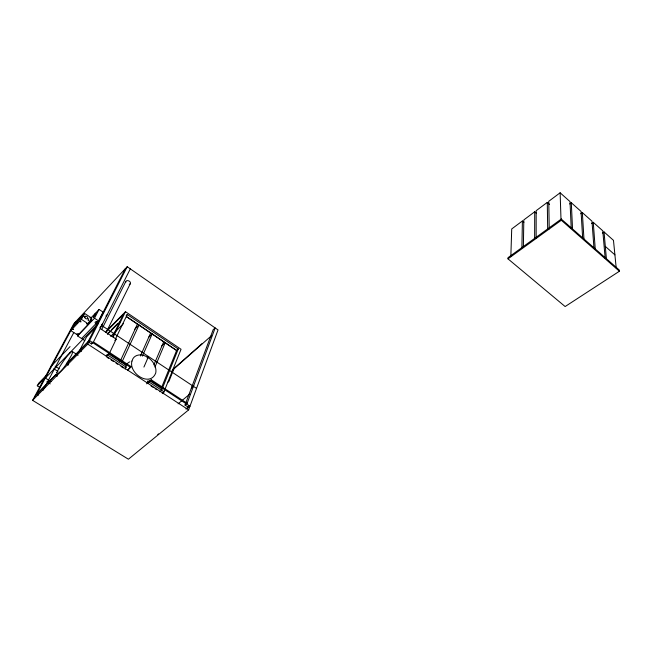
<?xml version="1.0" encoding="UTF-8"?>
<svg xmlns="http://www.w3.org/2000/svg" width="652" height="652" viewBox="0 0 652 652"><rect width="100%" height="100%" fill="white"/><g stroke="black" fill="none" stroke-linecap="round" stroke-linejoin="round"><path stroke-width="0.98" d="M536.148 238.42L536.164 210.694L547.289 202.381L549.563 204.378M534.648 238.51L534.713 211.778L523.817 219.92L523.369 246.692M521.902 247.752L522.399 220.971L511.722 228.95L510.826 256.741M507.981 258.844L508.022 257.662L561.274 219.072L619.278 270.034L619.4 271.248L565.137 306.546L507.981 258.844L561.315 220.246L561.274 219.072M125.16 369.252L126.423 364.729A13.79 10.188 45.4 0 1 129.789 361.868M91.304 317.573L95.51 313.156L95.518 314.981M89.291 321.925L89.014 322.463L89.952 321.477L88.028 320.205L88.615 319.089L87.604 318.412M188.632 409.896L218.029 329.928L127.213 266.717L73.823 323.702L32.6 400.344L128.403 459.212L188.632 409.896L87.775 344.117L32.6 400.344M185.885 409L188.183 407.109L188.876 405.226M185.029 405.055L187.14 403.303L215.168 327.932L213.155 329.716L185.029 405.055L188.183 407.109M173.929 368.869L168.95 381.314L167.474 382.594M163.236 393.653L181.044 349.276L125.486 311.689L106.268 331.126M126.17 315.601L127.254 314.517L178.281 348.999L161.598 390.255L159.862 391.762M161.166 388.535L176.643 350.409L126.529 316.603M147.857 383.4L151.248 379.806L187.14 403.303M154.931 367.117L165.233 342.716L161.606 346.073M153.88 364.9L163.733 341.705M143.921 367.068L148.501 356.522L147.083 357.834M142.397 356.114L152.201 333.922L148.607 337.337M140.424 356L150.677 332.895M127.759 370.295L131.125 366.636L93.44 341.966L130.31 268.868M121.639 362.699L139.015 325.03L134.752 329.195M171.745 371.534L172.234 370.67M120.017 361.64L137.474 323.987M100.204 328.551L116.195 339.138L109.723 352.618L106.227 356.041M115.404 339.138L127.254 314.517M113.163 337.108L125.486 311.689M112.649 336.416L123.269 314.557L105.738 332.267M89.87 317.834L90.538 317.817M106.121 332.512L130.384 283.522M101.712 329.488L125.82 281.485M68.175 365.185L66.52 364.134L66.977 363.262L88.069 341.705L91.492 343.946L92.397 342.153M87.775 344.117L127.213 266.717M97.458 322.104L98.591 320.931L103.089 312.121L99.063 309.423L96.773 311.827L93.203 317.597L95.51 313.156M88.069 341.705L125.339 268.714M96.798 321.974L95.901 323.718L81.581 338.543M84.784 340.629L77.572 335.919L94.507 318.225L99.063 309.423M84.581 313.4L81.41 319.358L70.815 330.605L77.922 335.242L88.59 324.101L91.696 318.127L84.581 313.4L74.01 324.655M77.572 335.919L78.843 333.498M69.446 353.637L70 352.585M34.466 396.872L55.933 374.55L57.563 375.576M43.048 390.32L73.823 332.528M38.232 395.308L36.61 394.297L75.461 321.958L76.936 322.927M39.862 387.41L37.278 385.805L38.647 383.278L47.58 374.036M88.786 322.927L88.33 323.571L88.59 323.172M172.446 370.385L173.261 369.765L171.655 371.925M146.847 382.911L148.012 381.583M88.159 323.734L87.694 324.183M72.82 326.872L83.399 315.625L84.907 316.627M90.367 319.521L91.696 318.127M50.652 366.774L70.049 346.595M37.278 385.805L46.219 376.571M98.403 323.253L45.338 378.046L51.076 381.648M105.95 316L107.099 314.81M94.907 328.315L86.61 336.864L79.723 350.238L81.418 351.33M101.28 325.038L102.649 323.637M99.821 327.467L101.753 325.487L196.537 388.405M36.61 394.297L55.933 374.55M66.52 364.134L89.569 340.597L130.726 367.524M91.492 343.946L92.796 342.626M107.963 333.286L109.373 331.876M111.476 329.757L117.792 323.392M107.417 334.394L120.066 321.68M110.685 336.391L123.489 323.604M114.809 340.507L116.195 339.138M127.417 370.1L131.125 366.636M178.281 348.999L176.594 350.531L126.472 316.717M146.724 383.857L151.248 379.806M172.674 369.578L202.169 343.522M172.478 370.157L211.509 335.69M162.234 393.311L163.978 391.811L147.45 381.021M191.68 387.247L193.766 385.487M191.354 388.111L193.448 386.351M178.126 403.808L189.781 394.061M186.831 408.853L189.968 406.269L150.873 380.695M157.784 434.493L158.542 433.89M571.233 228.412L570.011 201.598L560.133 192.788L548.764 201.281L549.228 228.958M569.677 203.937L571.307 202.748L581.071 211.452L582.676 238.469M580.704 213.766L582.342 212.593L591.992 221.199L593.988 248.396M591.617 223.473L593.255 222.324L602.798 230.832L605.162 258.216M602.399 233.074L604.045 231.941L613.475 240.352L616.205 267.948M46.846 381.762L50.245 383.889M55.477 375.413L57.107 376.448M55.143 366.212L59.275 368.836M53.782 368.755L57.93 371.379M66.977 363.262L68.623 364.313M72.274 351.518L78.101 355.275M106.944 354.566L126.48 367.32M106.912 357.247L108.574 358.331M111.068 359.953L113.554 361.575M116.048 363.205L117.71 364.289M120.987 366.424L123.448 368.03M151.044 386.017L153.448 387.581M155.046 388.625L156.651 389.676M108.387 353.734L126.235 365.397M148.868 380.197L162.152 388.877M81.41 319.358L88.59 324.101M94.507 318.225L98.591 320.931M522.399 220.971L523.906 222.267M534.713 211.778L536.221 213.09M561.315 220.246L619.4 271.248M605.309 246.383L614.917 254.875M604.045 231.941L606.45 259.374M593.255 222.324L595.292 249.545M582.342 212.593L583.996 239.626M571.307 202.748L572.562 229.585M560.133 192.788L561.03 220.417M547.289 202.381L547.68 229.072M97.458 324.093A1.646 1.084 25.1 0 1 95.265 323.058A1.646 1.084 25.1 0 1 96.146 321.705A1.646 1.084 25.1 0 1 98.191 322.976M98.191 323.571A1.646 1.084 25.1 0 1 98.028 323.808M125.795 282.422A2.502 1.744 25.6 0 1 127.336 280.596A2.502 1.744 25.6 0 1 130.278 282.243A2.502 1.744 25.6 0 1 129.243 284.362M77.026 333.987L77.832 334.297L77.058 333.922M86.749 323.799L87.564 324.109L86.749 323.799M131.948 361.069C128.46 373.474 150.123 387.573 155.738 372.985A13.904 10.171 45.6 0 0 149.284 358.404L146.325 356.505A13.904 10.171 45.6 0 0 133.016 358.518L131.948 361.069M72.796 329.195L73.594 329.545L72.837 329.13M80.098 321.452L80.905 321.803L80.098 321.452M56.871 372.561L56.846 374.362C63.578 369.871 67.612 361.966 71.598 355.047A13.814 1.98 -55.4 0 0 70.147 352.903L68.484 354.639A13.814 1.98 -55.4 0 0 58.941 368.217L56.871 372.561M90.93 320.996L91.736 319.945L90.93 320.996M84.907 317.638A1.63 1.182 40 0 0 87.417 318.657A1.63 1.182 40 0 0 86.439 316.269A1.63 1.182 40 0 0 84.907 317.638"/></g></svg>
